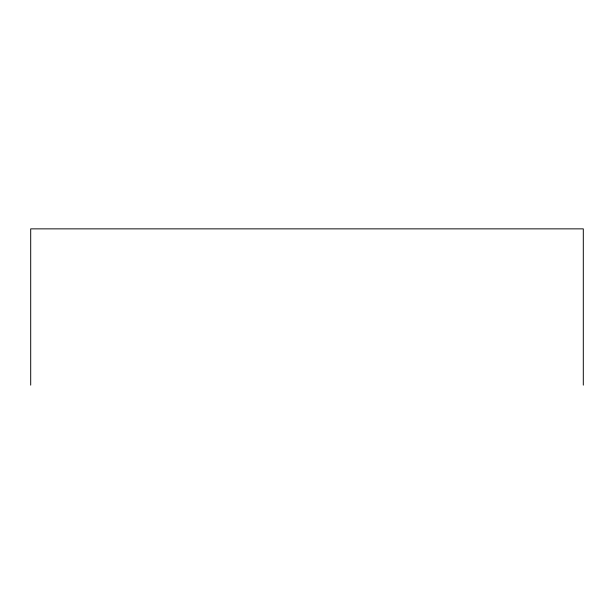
<?xml version="1.0" encoding="UTF-8"?>
<svg xmlns="http://www.w3.org/2000/svg" width="614" height="614" viewBox="0 0 614 614"><rect width="100%" height="100%" fill="white"/><g stroke="black" fill="none" stroke-linecap="round" stroke-linejoin="round"><path stroke-width="0.92" d="M583.3 385.139L583.3 228.861L30.7 228.861L30.7 385.139"/></g></svg>
